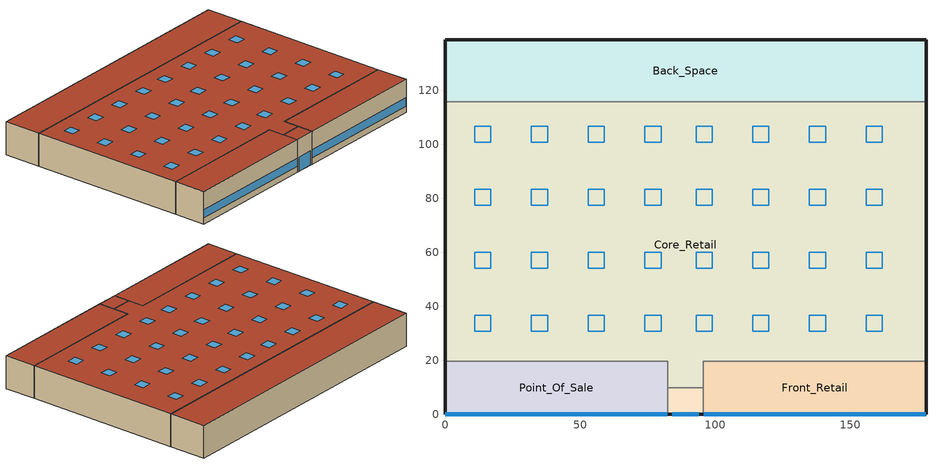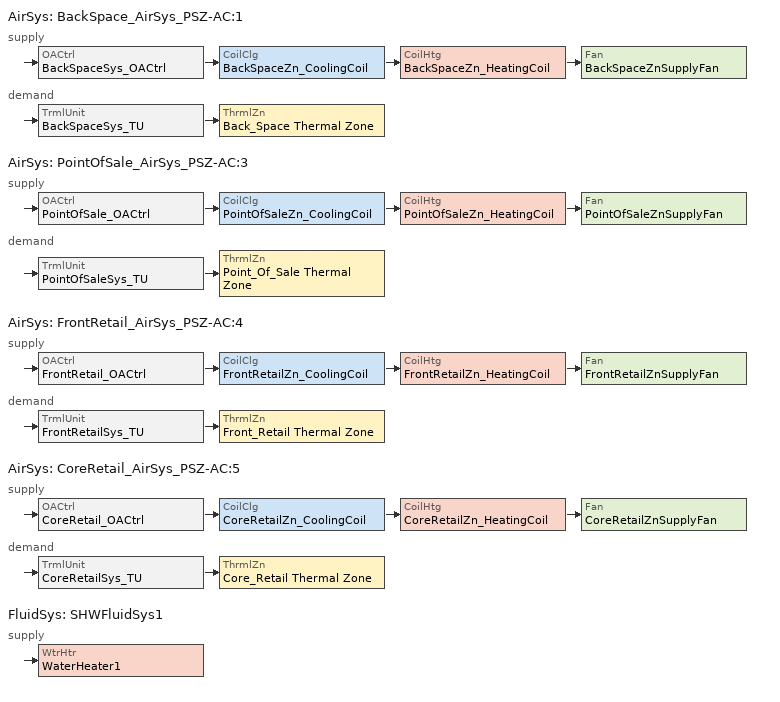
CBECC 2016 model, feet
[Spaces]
Back_Space
 floor ground (Slab Floor): 178.05,138.68 178.05,115.72 0,115.72 0,138.68 z0
 wall outside (Metal Framed Wall): 178.05,115.72 178.05,138.68 0,138.68 0,115.72 z0:20
 wall to Core_Retail (Interior Wall): 0,115.72 178.05,115.72 z0:20
 roof outside (Roof): 178.05,115.72 178.05,138.68 0,138.68 0,115.72 z20
Core_Retail
 floor ground (Slab Floor): 178.05,115.72 178.05,19.68 95.59,19.68 95.59,9.84 82.46,9.84 82.46,19.68 0,19.68 0,115.72 z0
 wall outside (Metal Framed Wall): 178.05,19.68 178.05,115.72 / 0,115.72 0,19.68 z0:20
 wall to Front_Retail (Interior Wall): 95.59,9.84 95.59,19.68 178.05,19.68 z0:20
 wall to Point_Of_Sale (Interior Wall): 0,19.68 82.46,19.68 82.46,9.84 z0:20
 wall to Front_Entry (Interior Wall 2): 82.46,9.84 95.59,9.84 z0:20
 roof outside (Roof): 95.59,9.84 95.59,19.68 178.05,19.68 178.05,115.72 0,115.72 0,19.68 82.46,19.68 82.46,9.84 z20
 skylight (NACM Skylight Curb Metal Frame): 17,30.68 17,36.69 11,36.69 11,30.68 z20; 38,30.68 38,36.69 32,36.69 32,30.68 z20; 59,30.68 59,36.69 53,36.69 53,30.68 z20; 80.03,30.68 80.03,36.69 74.03,36.69 74.03,30.68 z20; 98.93,30.68 98.93,36.69 92.93,36.69 92.93,30.68 z20; 17,54.02 17,60.02 11,60.02 11,54.02 z20; 38,54.02 38,60.02 32,60.02 32,54.02 z20; 59,54.02 59,60.02 53,60.02 53,54.02 z20; 80.03,54.02 80.03,60.02 74.03,60.02 74.03,54.02 z20; 98.93,54.02 98.93,60.02 92.93,60.02 92.93,54.02 z20; 17,77.35 17,83.35 11,83.35 11,77.35 z20; 38,77.35 38,83.35 32,83.35 32,77.35 z20; 59,77.35 59,83.35 53,83.35 53,77.35 z20; 80.03,77.35 80.03,83.35 74.03,83.35 74.03,77.35 z20; 98.93,77.35 98.93,83.35 92.93,83.35 92.93,77.35 z20; 17,100.72 17,106.72 11,106.72 11,100.72 z20; 38,100.72 38,106.72 32,106.72 32,100.72 z20; 59,100.72 59,106.72 53,106.72 53,100.72 z20; 80.03,100.72 80.03,106.72 74.03,106.72 74.03,100.72 z20; 98.93,100.72 98.93,106.72 92.93,106.72 92.93,100.72 z20; 119.93,77.35 119.93,83.35 113.93,83.35 113.93,77.35 z20; 161.93,100.72 161.93,106.72 155.93,106.72 155.93,100.72 z20; 161.93,54.02 161.93,60.02 155.93,60.02 155.93,54.02 z20; 161.93,30.68 161.93,36.69 155.93,36.69 155.93,30.68 z20; 119.93,100.72 119.93,106.72 113.93,106.72 113.93,100.72 z20; 119.93,54.02 119.93,60.02 113.93,60.02 113.93,54.02 z20; 119.93,30.68 119.93,36.69 113.93,36.69 113.93,30.68 z20; 140.93,77.35 140.93,83.35 134.93,83.35 134.93,77.35 z20; 140.93,100.72 140.93,106.72 134.93,106.72 134.93,100.72 z20; 140.93,54.02 140.93,60.02 134.93,60.02 134.93,54.02 z20; 140.93,30.68 140.93,36.69 134.93,36.69 134.93,30.68 z20; 161.93,77.35 161.93,83.35 155.93,83.35 155.93,77.35 z20
Front_Retail
 floor ground (Slab Floor): 178.05,19.68 178.05,0 95.59,0 95.59,19.68 z0
 wall outside (Metal Framed Wall): 95.59,0 178.05,0 178.05,19.68 z0:20
 wall to Front_Entry (Interior Wall): 95.59,9.84 95.59,0 z0:20
 window (NACM VertFenestration Fixed): 95.75,0 177.89,0 z3.74:8.73
 roof outside (Roof): 178.05,0 178.05,19.68 95.59,19.68 95.59,0 z20
Point_Of_Sale
 floor ground (Slab Floor): 82.46,19.68 82.46,0 0,0 0,19.68 z0
 wall outside (Metal Framed Wall): 0,19.68 0,0 82.46,0 z0:20
 wall to Front_Entry (Interior Wall): 82.46,0 82.46,9.84 z0:20
 window (NACM VertFenestration Fixed): 0.16,0 82.3,0 z3.74:8.73
 roof outside (Roof): 82.46,0 82.46,19.68 0,19.68 0,0 z20
Front_Entry
 floor ground (Slab Floor): 95.59,9.84 95.59,0 82.46,0 82.46,9.84 z0
 wall outside (Metal Framed Wall): 82.46,0 95.59,0 z0:20
 window (NACM VertFenestration Fixed): 84.1,0 93.95,0 z0.16:8.73
 roof outside (Roof): 95.59,0 95.59,9.84 82.46,9.84 82.46,0 z20
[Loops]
AirSys 'BackSpace_AirSys_PSZ-AC:1'
 supply: OACtrl 'BackSpaceSys_OACtrl' > CoilClg 'BackSpaceZn_CoolingCoil' > CoilHtg 'BackSpaceZn_HeatingCoil' > Fan 'BackSpaceZnSupplyFan'
 demand: TrmlUnit 'BackSpaceSys_TU' > ThrmlZn 'Back_Space Thermal Zone'
AirSys 'PointOfSale_AirSys_PSZ-AC:3'
 supply: OACtrl 'PointOfSale_OACtrl' > CoilClg 'PointOfSaleZn_CoolingCoil' > CoilHtg 'PointOfSaleZn_HeatingCoil' > Fan 'PointOfSaleZnSupplyFan'
 demand: TrmlUnit 'PointOfSaleSys_TU' > ThrmlZn 'Point_Of_Sale Thermal Zone'
AirSys 'FrontRetail_AirSys_PSZ-AC:4'
 supply: OACtrl 'FrontRetail_OACtrl' > CoilClg 'FrontRetailZn_CoolingCoil' > CoilHtg 'FrontRetailZn_HeatingCoil' > Fan 'FrontRetailZnSupplyFan'
 demand: TrmlUnit 'FrontRetailSys_TU' > ThrmlZn 'Front_Retail Thermal Zone'
AirSys 'CoreRetail_AirSys_PSZ-AC:5'
 supply: OACtrl 'CoreRetail_OACtrl' > CoilClg 'CoreRetailZn_CoolingCoil' > CoilHtg 'CoreRetailZn_HeatingCoil' > Fan 'CoreRetailZnSupplyFan'
 demand: TrmlUnit 'CoreRetailSys_TU' > ThrmlZn 'Core_Retail Thermal Zone'
FluidSys 'SHWFluidSys1'
 supply: WtrHtr 'WaterHeater1'
[Proj]
050007-RetlMed-Baseline: ZipCode=92101; CompType=NewComplete
[Bldg]
Retail Standalone: TotStoryCnt=1; AboveGrdStoryCnt=1
[ConsAssm]
Metal Framed Wall: CompatibleSurfType=ExteriorWall; ExtRoughness=MediumSmooth; MatRef[1]=Stucco - 7/8 in; MatRef[2]=Building Paper - 1/16 in; MatRef[3]=Expanded Polystyrene - EPS - 3 1/3 in; MatRef[4]=Air - Metal Wall Framing - 16 or 24 in OC; MatRef[5]=Gypsum Board - 1/2 in
Slab Floor: CompatibleSurfType=UndergroundFloor; SlabType=UnheatedSlabOnGrade; SlabInsOrientation=12inHorizontal; SlabInsThrmlR=R5
Roof: CompatibleSurfType=Roof; MatRef[1]=Metal Standing Seam - 1/16 in; MatRef[2]=Expanded Polystyrene - EPS - 6 7/8 in
Interior Wall: CompatibleSurfType=InteriorWall; MatRef[1]=Gypsum Board - 1/2 in; MatRef[2]=Stud Wall; MatRef[3]=Gypsum Board - 1/2 in
Interior Wall 2: CompatibleSurfType=InteriorWall; MatRef[1]=Gypsum Board - 1/2 in; MatRef[2]=Compliance Insulation R11; MatRef[3]=Gypsum Board - 1/2 in
[Mat]
Stucco - 7/8 in: CodeCat=Plastering Materials; CodeItem=Stucco - 7/8 in.
Building Paper - 1/16 in: CodeCat=Building Membrane; CodeItem=Building Paper - 1/16 in.
Air - Metal Wall Framing - 16 or 24 in OC: CodeCat=Air; CodeItem=Air - Metal Wall Framing - 16 or 24 in. OC; FrmMat=Metal; FrmConfig=Wall16inOC; FrmDepth=5_5In; CavityInsOpt=R-21
Gypsum Board - 1/2 in: CodeCat=Bldg Board and Siding; CodeItem=Gypsum Board - 1/2 in.
Expanded Polystyrene - EPS - 3 1/3 in: CodeCat=Insulation Board; CodeItem=Expanded Polystyrene - EPS - 3 1/3 in. R14
Metal Standing Seam - 1/16 in: CodeCat=Roofing; CodeItem=Metal Standing Seam - 1/16 in.
Expanded Polystyrene - EPS - 6 7/8 in: CodeCat=Insulation Board; CodeItem=Expanded Polystyrene - EPS - 6 7/8 in. R29
Stud Wall: CodeCat=Air; CodeItem=Air - Metal Wall Framing - 16 or 24 in. OC
Compliance Insulation R11: CodeCat=Insulation Batt; CodeItem=Glass fiber batt - 3 1/2 in. R11 (CEC Default)
[FenCons] FenProdType=FixedWindow; AssmContext=Manufactured; CertificationMthd=NFRCRated; SHGC=0.25
Name | FenType | SkyltGlz | SkyltCurb | UFactor | VT | GlzTint | WinDivider
NACM Skylight Curb Metal Frame | Skylight | Glass | CurbMounted | 0.58 | 0.49
NACM VertFenestration Fixed | VerticalFenestration |  |  | 0.588 | 0.42 | TintedGlazing | DividerBtwnPanesLessThan7_16in
[Story]
Building Story 1
[Spc] Story=Building Story 1; SHWFluidSegRef=SHWSupply1
Name | ThrmlZnRef | Vol | SpcFuncDefaultsRef | CondgType | PriSide100PctControlled
Back_Space | Back_Space Thermal Zone | 81782 | Retail Back_Space
Core_Retail | Core_Retail Thermal Zone | 344549 | Retail Sales
Front_Entry | Front _Entry Thermal Zone | 2583.34 | Retail, Main Entry | Unconditioned | 1
Front_Retail | Front_Retail Thermal Zone | 32466.1 | Retail Sales
Point_Of_Sale | Point_Of_Sale Thermal Zone | 32466.1 | Retail Sales
[ThrmlZn] VentCtrlMthd=CO2Sensors
Back_Space Thermal Zone: PriAirCondgSysRef=BackSpace_AirSys_PSZ-AC:1
Core_Retail Thermal Zone: PriAirCondgSysRef=CoreRetail_AirSys_PSZ-AC:5
Front_Retail Thermal Zone: PriAirCondgSysRef=FrontRetail_AirSys_PSZ-AC:4
Point_Of_Sale Thermal Zone: PriAirCondgSysRef=PointOfSale_AirSys_PSZ-AC:3
Front _Entry Thermal Zone: Type=Unconditioned; VentSrc=None
[AirSys] Type=SZAC; OptStart=1
Name | CtrlZnRef | NightCycleFanCtrl
BackSpace_AirSys_PSZ-AC:1 | Back_Space Thermal Zone
PointOfSale_AirSys_PSZ-AC:3 | Point_Of_Sale Thermal Zone | CycleOnCallPrimaryZone
FrontRetail_AirSys_PSZ-AC:4 | Front_Retail Thermal Zone | CycleOnCallPrimaryZone
CoreRetail_AirSys_PSZ-AC:5 | Core_Retail Thermal Zone
[AirSeg] Path=Ducted
Name | Sys | Type
BackSpaceSys_SupAirSeg | BackSpace_AirSys_PSZ-AC:1 | Supply
BackSpaceSys_RetAirSeg | BackSpace_AirSys_PSZ-AC:1 | Return
PointOfSaleSys_SupAirSeg | PointOfSale_AirSys_PSZ-AC:3 | Supply
PointOfSaleSys_RetAirSeg | PointOfSale_AirSys_PSZ-AC:3 | Return
FrontRetailSys_SupAirSeg | FrontRetail_AirSys_PSZ-AC:4 | Supply
FrontRetailSys_RetAirSeg | FrontRetail_AirSys_PSZ-AC:4 | Return
CoreRetailSys_SupAirSeg | CoreRetail_AirSys_PSZ-AC:5 | Supply
CoreRetailSys_RetAirSeg | CoreRetail_AirSys_PSZ-AC:5 | Return
[CoilClg] Type=DirectExpansion; FuelSrc=Electric; DXEER=11.2; CndsrType=Air
Name | Sys | DXIEER | DXSEER | CapTotRtdStageFrac
BackSpaceZn_CoolingCoil | BackSpace_AirSys_PSZ-AC:1 | 12.9
PointOfSaleZn_CoolingCoil | PointOfSale_AirSys_PSZ-AC:3
FrontRetailZn_CoolingCoil | FrontRetail_AirSys_PSZ-AC:4 |  | 13.6
CoreRetailZn_CoolingCoil | CoreRetail_AirSys_PSZ-AC:5 | 12.9 |  | ( 0.5, 1 )
[CoilHtg] Type=Furnace; FuelSrc=Gas
Name | Sys | FurnThrmlEff
BackSpaceZn_HeatingCoil | BackSpace_AirSys_PSZ-AC:1 | 0.82022
PointOfSaleZn_HeatingCoil | PointOfSale_AirSys_PSZ-AC:3 | 0.82022
FrontRetailZn_HeatingCoil | FrontRetail_AirSys_PSZ-AC:4 | 0.82022
CoreRetailZn_HeatingCoil | CoreRetail_AirSys_PSZ-AC:5 | 0.82
[Fan] CtrlMthd=ConstantVolume; FlowEff=0.6; TotStaticPress=2.5; MtrEff=0.9
Name | Sys | ModelingMthd
BackSpaceZnSupplyFan | BackSpace_AirSys_PSZ-AC:1 | StaticPressure
PointOfSaleZnSupplyFan | PointOfSale_AirSys_PSZ-AC:3 | StaticPressure
FrontRetailZnSupplyFan | FrontRetail_AirSys_PSZ-AC:4 | StaticPressure
CoreRetailZnSupplyFan | CoreRetail_AirSys_PSZ-AC:5
[TrmlUnit] Type=Uncontrolled
Name | Sys | ZnServedRef | PriAirSegRef
BackSpaceSys_TU | BackSpace_AirSys_PSZ-AC:1 | Back_Space Thermal Zone | BackSpaceSys_SupAirSeg
PointOfSaleSys_TU | PointOfSale_AirSys_PSZ-AC:3 | Point_Of_Sale Thermal Zone | PointOfSaleSys_SupAirSeg
FrontRetailSys_TU | FrontRetail_AirSys_PSZ-AC:4 | Front_Retail Thermal Zone | FrontRetailSys_SupAirSeg
CoreRetailSys_TU | CoreRetail_AirSys_PSZ-AC:5 | Core_Retail Thermal Zone | CoreRetailSys_SupAirSeg
[OACtrl] EconoCtrlMthd=DifferentialDryBulb; EconoIntegration=Integrated; EconoHiTempLockout=80
Name | Sys | AirSegSupRef | AirSegRetRef
BackSpaceSys_OACtrl | BackSpace_AirSys_PSZ-AC:1 | BackSpaceSys_SupAirSeg | BackSpaceSys_RetAirSeg
PointOfSale_OACtrl | PointOfSale_AirSys_PSZ-AC:3 | PointOfSaleSys_SupAirSeg | PointOfSaleSys_RetAirSeg
FrontRetail_OACtrl | FrontRetail_AirSys_PSZ-AC:4 | FrontRetailSys_SupAirSeg | FrontRetailSys_RetAirSeg
CoreRetail_OACtrl | CoreRetail_AirSys_PSZ-AC:5 | CoreRetailSys_SupAirSeg | CoreRetailSys_RetAirSeg
[SpcFuncDefaults]
Name | SpcFunc
Retail Sales | Retail Merchandise Sales, Wholesale Showroom
Retail Back_Space | Commercial and Industrial Storage Areas (conditioned or unconditioned)
Retail, Main Entry | Lobby, Main Entry
[FluidSys]
SHWFluidSys1: Type=ServiceHotWater
[FluidSeg] Sys=SHWFluidSys1
Name | Type | Src
SHWSupply1 | PrimarySupply
SHWMakeup1 | MakeupFluid | MunicipalWater
[WtrHtr]
WaterHeater1: Sys=SHWFluidSys1; FluidSegOutRef=SHWSupply1; FluidSegMakeupRef=SHWMakeup1; ThrmlEff=0.85
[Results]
End Use | Proposed Design Site (MWh) | Proposed Design Site (MBtu) | Proposed Design TDV (kBtu/ft²-yr) | Standard Design Site (MWh) | Standard Design Site (MBtu) | Standard Design TDV (kBtu/ft²-yr) | Compliance TDV Margin (kBtu/ft²-yr)
Space Heating | -- | 8.0 | 0.55 | 0.0 | 46.8 | 3.27 | 2.72
Space Cooling | 18.0 | -- | 40.89 | 35.5 | -- | 56.75 | 15.86
Indoor Fans | 70.6 | -- | 68.03 | 16.1 | -- | 16.44 | -51.59
Heat Rejection | -- | -- | -- | -- | -- | -- | --
Pumps & Misc. | -- | -- | -- | 0.9 | -- | 0.67 | 0.67
Domestic Hot Water | -- | 107.3 | 6.34 | -- | 116.1 | 6.86 | 0.52
Indoor Lighting | 50.1 | -- | 50.25 | 47.8 | -- | 48.02 | -2.23
COMPLIANCE TOTAL | 138.7 | 115.3 | 166.06 | 100.3 | 162.9 | 132.01 | -34.05
Receptacle | 77.7 | -- | 79.14 | 77.7 | -- | 79.14 | 
Process | -- | -- | -- | -- | -- | -- | 
Other Ltg | 0.2 | -- | 0.20 | 0.4 | -- | 0.43 | 
TOTAL | 216.6 | 115.3 | 245.40 | 178.4 | 162.9 | 211.58 | 
FAIL
